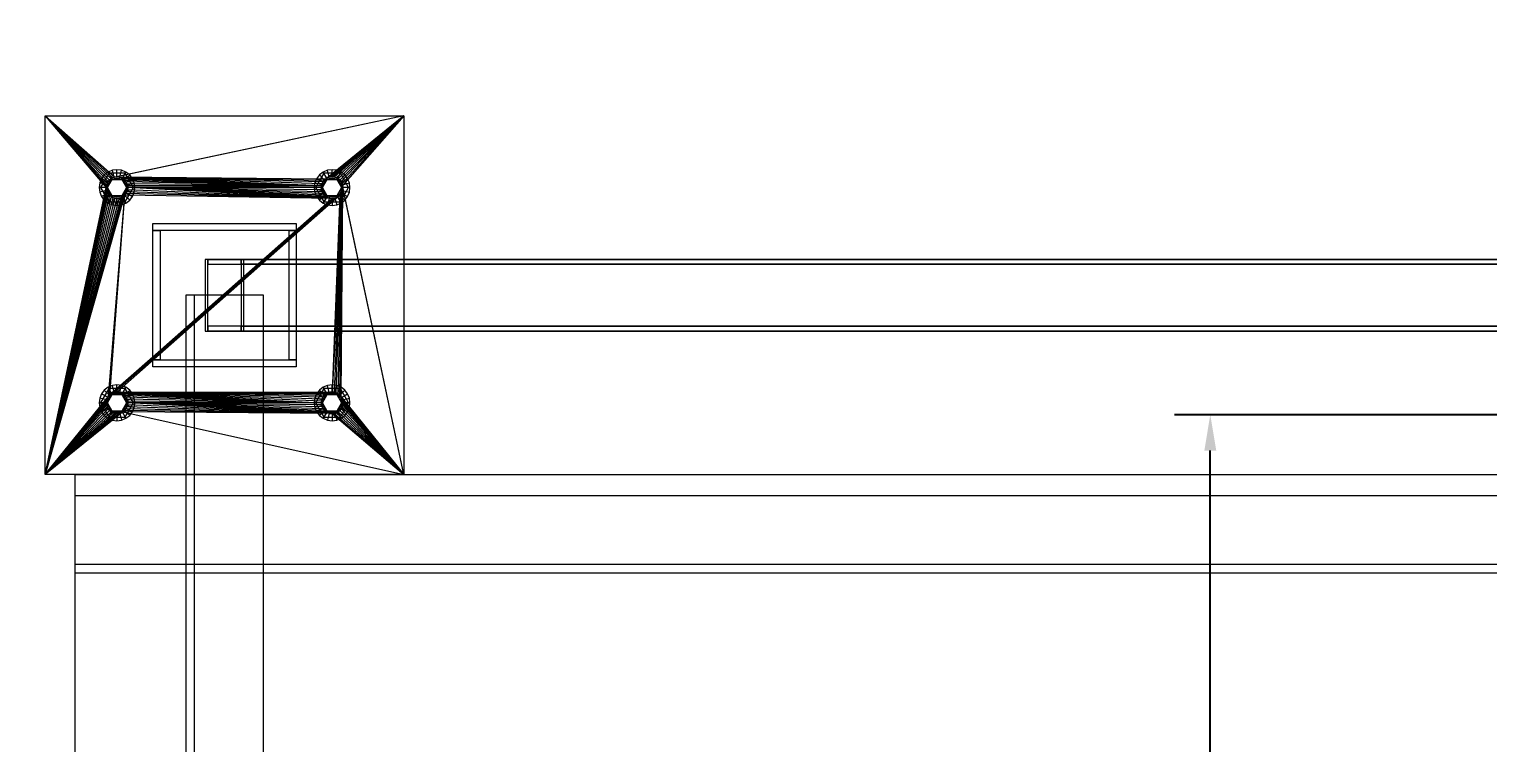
# Model space of a CAD drawing. Header units: millimetres. Extents: x -191664 to 191490, y -197311 to 10263.
# Drawn here: x -14 to 1207, y -89224 to -88627 of the extents above; entities that cross this region are included whole.
import ezdxf

# ---------------------------------------------------------------- set-up
doc = ezdxf.new("R2010")
doc.units = ezdxf.units.MM
for name, color, linetype, lineweight in [('COTAS_O', 1, 'Continuous', 0), ('DET_mezcladora_superior', 7, 'Continuous', 0), ('R15_COTAS_TRANSPORTE_P', 1, 'Continuous', 0)]:
    doc.layers.add(name, color=color, linetype=linetype, lineweight=lineweight)
doc.dimstyles.new('PLANTA_20', dxfattribs={"dimtxt": 50, "dimasz": 30, "dimexe": 30, "dimexo": 16, "dimgap": 20, "dimtad": 1, "dimtih": 1, "dimtoh": 1, "dimdec": 1, "dimzin": 0, "dimdsep": 46, "dimcen": 0.09, "dimadec": 0, "dimazin": 0, "dimtfac": 1, "dimtdec": 4, "dimtofl": 0, "dimtmove": 0, "dimatfit": 3, "dimfxl": 1, "dimtolj": 1, "dimtzin": 0, "dimarcsym": 0})

# ---------------------------------------------------------------- blocks, each defined once
blk = doc.blocks.new('*D67')
at = {"layer": 'COTAS_O', "color": 0, "lineweight": -2, "transparency": 16777216}
for p, q in [((1459, -88950), (945, -88950)), ((975, -90220), (975, -88980)), ((1459, -90250), (945, -90250))]:
    blk.add_line(p, q, dxfattribs=at)
at = {"layer": 'COTAS_O', "color": 0, "transparency": 16777216}
for points in [[(970, -88980), (980, -88980), (975, -88950)], [(970, -90220), (980, -90220), (975, -90250)]]:
    blk.add_solid(points, dxfattribs=at)
at = {"layer": 'Defpoints', "color": 0, "transparency": 16777216}
for p in [(975, -88950), (1475, -88950), (1475, -90250)]:
    blk.add_point(p, dxfattribs=at)
blk = doc.blocks.new('*D131')
at = {"layer": 'Defpoints', "color": 0, "transparency": 16777216}
for p in [(1100, -183968.1), (1139.8, -184162.7), (1104.6, -184212), (1304.6, -184212), (1304.6, -184212)]:
    blk.add_point(p, dxfattribs=at)
at = {"layer": 'R15_COTAS_TRANSPORTE_P', "color": 0, "lineweight": -2, "transparency": 16777216}
blk.add_arc((1304.6, -184212), 172, 140.0034, 169.9966, dxfattribs=at)
at = {"layer": 'R15_COTAS_TRANSPORTE_P', "color": 0, "transparency": 16777216}
for points in [[(1169.3, -184097.9), (1176.3, -184105), (1194, -184080.2)], [(1140.2, -184182.6), (1130.2, -184181.7), (1132.6, -184212)]]:
    blk.add_solid(points, dxfattribs=at)
blk = doc.blocks.new('*D132')
at = {"layer": 'Defpoints', "color": 0, "transparency": 16777216}
for p in [(-500, -194490), (-500, -194490), (500, -194490), (203.3, -194656.7), (439.7, -194832)]:
    blk.add_point(p, dxfattribs=at)
at = {"layer": 'R15_COTAS_TRANSPORTE_P', "color": 0, "lineweight": -2, "transparency": 16777216}
blk.add_arc((-500, -194490), 722.8, 342.3783, 357.6217, dxfattribs=at)
at = {"layer": 'R15_COTAS_TRANSPORTE_P', "color": 0, "transparency": 16777216}
for points in [[(217.2, -194519.9), (227.1, -194520.1), (222.8, -194490)], [(193.6, -194710.4), (184.1, -194707.2), (179.2, -194737.2)]]:
    blk.add_solid(points, dxfattribs=at)
blk = doc.blocks.new('*D133')
at = {"layer": 'Defpoints', "color": 0, "transparency": 16777216}
for p in [(439.7, -194148), (217.9, -194406.1), (-500, -194490), (-500, -194490), (500, -194490)]:
    blk.add_point(p, dxfattribs=at)
at = {"layer": 'R15_COTAS_TRANSPORTE_P', "color": 0, "lineweight": -2, "transparency": 16777216}
blk.add_arc((-500, -194490), 722.8, 2.3783, 17.6217, dxfattribs=at)
at = {"layer": 'R15_COTAS_TRANSPORTE_P', "color": 0, "transparency": 16777216}
for points in [[(184.1, -194272.8), (193.6, -194269.6), (179.2, -194242.8)], [(227.1, -194459.9), (217.2, -194460.1), (222.8, -194490)]]:
    blk.add_solid(points, dxfattribs=at)

msp = doc.modelspace()

# ---------------------------------------------------------------- linework, layer by layer
at = {"layer": 'DET_mezcladora_superior', "color": 252, "true_color": 0x82929a}
for p, q in [((0, -89000), (0, -88700)), ((0, -88700), (51, -88760)), ((0, -88700), (51.17, -88758.24)), ((0, -88700), (51.69, -88756.56)), ((0, -88700), (52.52, -88755)), ((0, -88700), (53.64, -88753.64)), ((0, -88700), (55, -88752.52)), ((0, -88700), (56.56, -88751.69)), ((0, -88700), (58.24, -88751.17)), ((0, -88700), (300, -88700)), ((300, -88700), (58.24, -88751.17)), ((300, -88700), (60, -88751)), ((300, -88700), (235, -88752.52)), ((300, -88700), (236.56, -88751.69)), ((300, -88700), (238.24, -88751.17)), ((300, -88700), (240, -88751)), ((300, -88700), (241.76, -88751.17)), ((300, -88700), (243.44, -88751.69)), ((300, -88700), (245, -88752.52)), ((300, -88700), (246.36, -88753.64)), ((300, -88700), (247.48, -88755)), ((300, -88700), (248.31, -88756.56)), ((300, -88700), (248.83, -88758.24)), ((300, -88700), (300, -89000)), ((0, -89000), (51, -88760)), ((51.17, -88761.76), (0, -89000)), ((51.17, -88758.24), (51, -88760)), ((51, -88760), (51.17, -88761.76)), ((51.69, -88756.56), (51.17, -88758.24)), ((51.17, -88761.76), (51.69, -88763.44)), ((52.52, -88755), (51.69, -88756.56)), ((53.64, -88753.64), (52.52, -88755)), ((55, -88752.52), (53.64, -88753.64)), ((56.56, -88751.69), (55, -88752.52)), ((58.24, -88751.17), (56.56, -88751.69)), ((60, -88751), (58.24, -88751.17)), ((61.76, -88751.17), (60, -88751)), ((60, -88751), (231.17, -88758.24)), ((60, -88751), (231.69, -88756.56)), ((60, -88751), (232.52, -88755)), ((60, -88751), (233.64, -88753.64)), ((60, -88751), (235, -88752.52)), ((63.44, -88751.69), (61.76, -88751.17)), ((61.76, -88751.17), (231.17, -88758.24)), ((65, -88752.52), (63.44, -88751.69)), ((63.44, -88751.69), (231.17, -88758.24)), ((66.36, -88753.64), (65, -88752.52)), ((65, -88752.52), (231.17, -88758.24)), ((67.48, -88755), (66.36, -88753.64)), ((66.36, -88753.64), (231.17, -88758.24)), ((68.31, -88756.56), (67.48, -88755)), ((67.48, -88755), (231.17, -88758.24)), ((68.83, -88758.24), (68.31, -88756.56)), ((68.31, -88756.56), (231.17, -88758.24)), ((68.31, -88763.44), (68.83, -88761.76)), ((69, -88760), (68.83, -88758.24)), ((68.83, -88758.24), (231.17, -88758.24)), ((68.83, -88761.76), (69, -88760)), ((240, -88769), (68.83, -88761.76)), ((69, -88760), (231.17, -88758.24)), ((231, -88760), (69, -88760)), ((231.17, -88761.76), (69, -88760)), ((231.69, -88763.44), (69, -88760)), ((232.52, -88765), (69, -88760)), ((233.64, -88766.36), (69, -88760)), ((235, -88767.48), (69, -88760)), ((236.56, -88768.31), (69, -88760)), ((238.24, -88768.83), (69, -88760)), ((240, -88769), (69, -88760)), ((231.17, -88758.24), (231, -88760)), ((231, -88760), (231.17, -88761.76)), ((231.69, -88756.56), (231.17, -88758.24)), ((231.17, -88761.76), (231.69, -88763.44)), ((232.52, -88755), (231.69, -88756.56)), ((233.64, -88753.64), (232.52, -88755)), ((235, -88752.52), (233.64, -88753.64)), ((236.56, -88751.69), (235, -88752.52)), ((238.24, -88751.17), (236.56, -88751.69)), ((240, -88751), (238.24, -88751.17)), ((241.76, -88751.17), (240, -88751)), ((249, -88760), (240, -88931)), ((248.83, -88761.76), (240, -88931)), ((243.44, -88751.69), (241.76, -88751.17)), ((249, -88760), (241.76, -88931.17)), ((245, -88752.52), (243.44, -88751.69)), ((243.44, -88931.69), (249, -88760)), ((246.36, -88753.64), (245, -88752.52)), ((245, -88932.52), (249, -88760)), ((247.48, -88755), (246.36, -88753.64)), ((246.36, -88933.64), (249, -88760)), ((248.31, -88756.56), (247.48, -88755)), ((247.48, -88935), (249, -88760)), ((248.83, -88758.24), (248.31, -88756.56)), ((248.31, -88763.44), (248.83, -88761.76)), ((300, -89000), (248.83, -88758.24)), ((249, -88760), (248.83, -88758.24)), ((248.83, -88761.76), (249, -88760)), ((300, -89000), (249, -88760)), ((51.69, -88763.44), (0, -89000)), ((52.52, -88765), (0, -89000)), ((53.64, -88766.36), (0, -89000)), ((66.36, -88766.36), (0, -89000)), ((55, -88767.48), (0, -89000)), ((65, -88767.48), (0, -89000)), ((56.56, -88768.31), (0, -89000)), ((63.44, -88768.31), (0, -89000)), ((58.24, -88768.83), (0, -89000)), ((61.76, -88768.83), (0, -89000)), ((60, -88769), (0, -89000)), ((51.69, -88763.44), (52.52, -88765)), ((52.52, -88765), (53.64, -88766.36)), ((66.36, -88766.36), (52.52, -88935)), ((53.64, -88766.36), (55, -88767.48)), ((66.36, -88766.36), (53.64, -88933.64)), ((246.36, -88766.36), (53.64, -88933.64)), ((245, -88767.48), (53.64, -88933.64)), ((243.44, -88768.31), (53.64, -88933.64)), ((241.76, -88768.83), (53.64, -88933.64)), ((240, -88769), (53.64, -88933.64)), ((246.36, -88766.36), (55, -88932.52)), ((55, -88767.48), (56.56, -88768.31)), ((246.36, -88766.36), (56.56, -88931.69)), ((56.56, -88768.31), (58.24, -88768.83)), ((246.36, -88766.36), (58.24, -88931.17)), ((58.24, -88768.83), (60, -88769)), ((246.36, -88766.36), (60, -88931)), ((60, -88769), (61.76, -88768.83)), ((61.76, -88768.83), (63.44, -88768.31)), ((63.44, -88768.31), (65, -88767.48)), ((65, -88767.48), (66.36, -88766.36)), ((66.36, -88766.36), (67.48, -88765)), ((240, -88769), (66.36, -88766.36)), ((67.48, -88765), (68.31, -88763.44)), ((240, -88769), (67.48, -88765)), ((240, -88769), (68.31, -88763.44)), ((231.69, -88763.44), (232.52, -88765)), ((232.52, -88765), (233.64, -88766.36)), ((233.64, -88766.36), (235, -88767.48)), ((235, -88767.48), (236.56, -88768.31)), ((236.56, -88768.31), (238.24, -88768.83)), ((238.24, -88768.83), (240, -88769)), ((248.31, -88763.44), (240, -88931)), ((247.48, -88765), (240, -88931)), ((246.36, -88766.36), (240, -88931)), ((240, -88769), (241.76, -88768.83)), ((241.76, -88768.83), (243.44, -88768.31)), ((243.44, -88768.31), (245, -88767.48)), ((245, -88767.48), (246.36, -88766.36)), ((246.36, -88766.36), (247.48, -88765)), ((247.48, -88765), (248.31, -88763.44)), ((55, -88932.52), (53.64, -88933.64)), ((56.56, -88931.69), (55, -88932.52)), ((58.24, -88931.17), (56.56, -88931.69)), ((60, -88931), (58.24, -88931.17)), ((61.76, -88931.17), (60, -88931)), ((60, -88931), (231, -88940)), ((60, -88931), (231.17, -88938.24)), ((60, -88931), (231.69, -88936.56)), ((60, -88931), (232.52, -88935)), ((60, -88931), (233.64, -88933.64)), ((60, -88931), (235, -88932.52)), ((60, -88931), (236.56, -88931.69)), ((60, -88931), (238.24, -88931.17)), ((60, -88931), (240, -88931)), ((63.44, -88931.69), (61.76, -88931.17)), ((61.76, -88931.17), (231, -88940)), ((65, -88932.52), (63.44, -88931.69)), ((63.44, -88931.69), (231, -88940)), ((66.36, -88933.64), (65, -88932.52)), ((65, -88932.52), (231, -88940)), ((235, -88932.52), (233.64, -88933.64)), ((236.56, -88931.69), (235, -88932.52)), ((238.24, -88931.17), (236.56, -88931.69)), ((240, -88931), (238.24, -88931.17)), ((241.76, -88931.17), (240, -88931)), ((243.44, -88931.69), (241.76, -88931.17)), ((245, -88932.52), (243.44, -88931.69)), ((246.36, -88933.64), (245, -88932.52)), ((0, -89000), (52.52, -88935)), ((0, -89000), (51.69, -88936.56)), ((0, -89000), (51.17, -88938.24)), ((51, -88940), (0, -89000)), ((51.17, -88941.76), (0, -89000)), ((51.69, -88943.44), (0, -89000)), ((52.52, -88945), (0, -89000)), ((51.17, -88938.24), (51, -88940)), ((51, -88940), (51.17, -88941.76)), ((51.69, -88936.56), (51.17, -88938.24)), ((51.17, -88941.76), (51.69, -88943.44)), ((52.52, -88935), (51.69, -88936.56)), ((51.69, -88943.44), (52.52, -88945)), ((53.64, -88933.64), (52.52, -88935)), ((52.52, -88945), (53.64, -88946.36)), ((67.48, -88935), (66.36, -88933.64)), ((66.36, -88933.64), (231, -88940)), ((66.36, -88946.36), (67.48, -88945)), ((68.31, -88936.56), (67.48, -88935)), ((67.48, -88935), (231, -88940)), ((67.48, -88945), (68.31, -88943.44)), ((240, -88949), (67.48, -88945)), ((68.83, -88938.24), (68.31, -88936.56)), ((68.31, -88936.56), (231, -88940)), ((68.31, -88943.44), (68.83, -88941.76)), ((240, -88949), (68.31, -88943.44)), ((69, -88940), (68.83, -88938.24)), ((68.83, -88938.24), (231, -88940)), ((68.83, -88941.76), (69, -88940)), ((240, -88949), (68.83, -88941.76)), ((231, -88940), (69, -88940)), ((231.17, -88941.76), (69, -88940)), ((231.69, -88943.44), (69, -88940)), ((232.52, -88945), (69, -88940)), ((233.64, -88946.36), (69, -88940)), ((235, -88947.48), (69, -88940)), ((236.56, -88948.31), (69, -88940)), ((238.24, -88948.83), (69, -88940)), ((240, -88949), (69, -88940)), ((231.17, -88938.24), (231, -88940)), ((231, -88940), (231.17, -88941.76)), ((231.69, -88936.56), (231.17, -88938.24)), ((231.17, -88941.76), (231.69, -88943.44)), ((232.52, -88935), (231.69, -88936.56)), ((231.69, -88943.44), (232.52, -88945)), ((233.64, -88933.64), (232.52, -88935)), ((232.52, -88945), (233.64, -88946.36)), ((247.48, -88935), (246.36, -88933.64)), ((246.36, -88946.36), (247.48, -88945)), ((248.31, -88936.56), (247.48, -88935)), ((247.48, -88935), (300, -89000)), ((247.48, -88945), (248.31, -88943.44)), ((247.48, -88945), (300, -89000)), ((248.83, -88938.24), (248.31, -88936.56)), ((248.31, -88936.56), (300, -89000)), ((248.31, -88943.44), (248.83, -88941.76)), ((248.31, -88943.44), (300, -89000)), ((249, -88940), (248.83, -88938.24)), ((248.83, -88938.24), (300, -89000)), ((248.83, -88941.76), (249, -88940)), ((248.83, -88941.76), (300, -89000)), ((249, -88940), (300, -89000)), ((53.64, -88946.36), (0, -89000)), ((55, -88947.48), (0, -89000)), ((65, -88947.48), (0, -89000)), ((56.56, -88948.31), (0, -89000)), ((63.44, -88948.31), (0, -89000)), ((58.24, -88948.83), (0, -89000)), ((61.76, -88948.83), (0, -89000)), ((60, -88949), (0, -89000)), ((53.64, -88946.36), (55, -88947.48)), ((55, -88947.48), (56.56, -88948.31)), ((56.56, -88948.31), (58.24, -88948.83)), ((58.24, -88948.83), (60, -88949)), ((60, -88949), (61.76, -88948.83)), ((61.76, -88948.83), (63.44, -88948.31)), ((63.44, -88948.31), (65, -88947.48)), ((65, -88947.48), (66.36, -88946.36)), ((65, -88947.48), (300, -89000)), ((240, -88949), (65, -88947.48)), ((240, -88949), (66.36, -88946.36)), ((233.64, -88946.36), (235, -88947.48)), ((235, -88947.48), (236.56, -88948.31)), ((236.56, -88948.31), (238.24, -88948.83)), ((238.24, -88948.83), (240, -88949)), ((240, -88949), (241.76, -88948.83)), ((240, -88949), (300, -89000)), ((241.76, -88948.83), (243.44, -88948.31)), ((241.76, -88948.83), (300, -89000)), ((243.44, -88948.31), (245, -88947.48)), ((243.44, -88948.31), (300, -89000)), ((245, -88947.48), (246.36, -88946.36)), ((245, -88947.48), (300, -89000)), ((246.36, -88946.36), (300, -89000)), ((300, -89000), (0, -89000))]:
    msp.add_line(p, q, dxfattribs=at)
at = {"layer": 'DET_mezcladora_superior', "color": 252, "true_color": 0x8ba19a}
for p, q in [((53.08, -88748.01), (46.15, -88760)), ((49.39, -88749.39), (47.01, -88752.5)), ((52.5, -88747.01), (49.39, -88749.39)), ((53.64, -88753.64), (49.39, -88749.39)), ((56.12, -88745.51), (52.5, -88747.01)), ((55.5, -88752.21), (52.5, -88747.01)), ((66.92, -88748.01), (53.08, -88748.01)), ((56, -88753.07), (53.08, -88748.01)), ((60, -88745), (56.12, -88745.51)), ((57.67, -88751.31), (56.12, -88745.51)), ((63.88, -88745.51), (60, -88745)), ((60, -88751), (60, -88745)), ((62.33, -88751.31), (63.88, -88745.51)), ((67.5, -88747.01), (63.88, -88745.51)), ((64, -88753.07), (66.92, -88748.01)), ((64.5, -88752.21), (67.5, -88747.01)), ((66.36, -88753.64), (70.61, -88749.39)), ((73.85, -88760), (66.92, -88748.01)), ((70.61, -88749.39), (67.5, -88747.01)), ((72.99, -88752.5), (70.61, -88749.39)), ((233.08, -88748.01), (226.15, -88760)), ((229.39, -88749.39), (227.01, -88752.5)), ((232.5, -88747.01), (229.39, -88749.39)), ((233.64, -88753.64), (229.39, -88749.39)), ((236.12, -88745.51), (232.5, -88747.01)), ((235.5, -88752.21), (232.5, -88747.01)), ((246.92, -88748.01), (233.08, -88748.01)), ((236, -88753.07), (233.08, -88748.01)), ((240, -88745), (236.12, -88745.51)), ((237.67, -88751.31), (236.12, -88745.51)), ((243.88, -88745.51), (240, -88745)), ((240, -88751), (240, -88745)), ((242.33, -88751.31), (243.88, -88745.51)), ((247.5, -88747.01), (243.88, -88745.51)), ((244, -88753.07), (246.92, -88748.01)), ((244.5, -88752.21), (247.5, -88747.01)), ((246.36, -88753.64), (250.61, -88749.39)), ((253.85, -88760), (246.92, -88748.01)), ((250.61, -88749.39), (247.5, -88747.01)), ((252.99, -88752.5), (250.61, -88749.39)), ((45.51, -88756.12), (45, -88760)), ((51, -88760), (45, -88760)), ((45, -88760), (45.51, -88763.88)), ((47.01, -88752.5), (45.51, -88756.12)), ((51.31, -88757.67), (45.51, -88756.12)), ((51.31, -88762.33), (45.51, -88763.88)), ((52, -88760), (46.15, -88760)), ((46.15, -88760), (53.08, -88771.99)), ((52.21, -88755.5), (47.01, -88752.5)), ((51, -88760), (51.31, -88757.67)), ((51.31, -88762.33), (51, -88760)), ((51.31, -88757.67), (52.21, -88755.5)), ((52.21, -88764.5), (51.31, -88762.33)), ((52, -88760), (56, -88753.07)), ((56, -88766.93), (52, -88760)), ((52.21, -88755.5), (53.64, -88753.64)), ((53.64, -88753.64), (55.5, -88752.21)), ((55.5, -88752.21), (57.67, -88751.31)), ((56, -88753.07), (64, -88753.07)), ((57.67, -88751.31), (60, -88751)), ((60, -88751), (62.33, -88751.31)), ((62.33, -88751.31), (64.5, -88752.21)), ((64, -88753.07), (68, -88760)), ((68, -88760), (64, -88766.93)), ((64.5, -88752.21), (66.36, -88753.64)), ((66.36, -88753.64), (67.79, -88755.5)), ((66.92, -88771.99), (73.85, -88760)), ((67.79, -88755.5), (72.99, -88752.5)), ((67.79, -88755.5), (68.69, -88757.67)), ((68.69, -88762.33), (67.79, -88764.5)), ((73.85, -88760), (68, -88760)), ((68.69, -88757.67), (74.49, -88756.12)), ((68.69, -88757.67), (69, -88760)), ((69, -88760), (68.69, -88762.33)), ((68.69, -88762.33), (74.49, -88763.88)), ((75, -88760), (69, -88760)), ((74.49, -88756.12), (72.99, -88752.5)), ((75, -88760), (74.49, -88756.12)), ((74.49, -88763.88), (75, -88760)), ((225.51, -88756.12), (225, -88760)), ((231, -88760), (225, -88760)), ((225, -88760), (225.51, -88763.88)), ((227.01, -88752.5), (225.51, -88756.12)), ((231.31, -88757.67), (225.51, -88756.12)), ((231.31, -88762.33), (225.51, -88763.88)), ((232, -88760), (226.15, -88760)), ((226.15, -88760), (233.08, -88771.99)), ((232.21, -88755.5), (227.01, -88752.5)), ((231, -88760), (231.31, -88757.67)), ((231.31, -88762.33), (231, -88760)), ((231.31, -88757.67), (232.21, -88755.5)), ((232.21, -88764.5), (231.31, -88762.33)), ((232, -88760), (236, -88753.07)), ((236, -88766.93), (232, -88760)), ((232.21, -88755.5), (233.64, -88753.64)), ((233.64, -88753.64), (235.5, -88752.21)), ((235.5, -88752.21), (237.67, -88751.31)), ((236, -88753.07), (244, -88753.07)), ((237.67, -88751.31), (240, -88751)), ((240, -88751), (242.33, -88751.31)), ((242.33, -88751.31), (244.5, -88752.21)), ((244, -88753.07), (248, -88760)), ((248, -88760), (244, -88766.93)), ((244.5, -88752.21), (246.36, -88753.64)), ((246.36, -88753.64), (247.79, -88755.5)), ((246.92, -88771.99), (253.85, -88760)), ((247.79, -88755.5), (252.99, -88752.5)), ((247.79, -88755.5), (248.69, -88757.67)), ((248.69, -88762.33), (247.79, -88764.5)), ((253.85, -88760), (248, -88760)), ((248.69, -88757.67), (254.49, -88756.12)), ((248.69, -88757.67), (249, -88760)), ((249, -88760), (248.69, -88762.33)), ((248.69, -88762.33), (254.49, -88763.88)), ((255, -88760), (249, -88760)), ((254.49, -88756.12), (252.99, -88752.5)), ((255, -88760), (254.49, -88756.12)), ((254.49, -88763.88), (255, -88760)), ((45.51, -88763.88), (47.01, -88767.5)), ((52.21, -88764.5), (47.01, -88767.5)), ((47.01, -88767.5), (49.39, -88770.61)), ((53.64, -88766.36), (49.39, -88770.61)), ((49.39, -88770.61), (52.5, -88772.99)), ((53.64, -88766.36), (52.21, -88764.5)), ((55.5, -88767.79), (52.5, -88772.99)), ((52.5, -88772.99), (56.12, -88774.49)), ((56, -88766.93), (53.08, -88771.99)), ((53.08, -88771.99), (66.92, -88771.99)), ((55.5, -88767.79), (53.64, -88766.36)), ((57.67, -88768.69), (55.5, -88767.79)), ((64, -88766.93), (56, -88766.93)), ((57.67, -88768.69), (56.12, -88774.49)), ((56.12, -88774.49), (60, -88775)), ((60, -88769), (57.67, -88768.69)), ((62.33, -88768.69), (60, -88769)), ((60, -88769), (60, -88775)), ((60, -88775), (63.88, -88774.49)), ((64.5, -88767.79), (62.33, -88768.69)), ((62.33, -88768.69), (63.88, -88774.49)), ((63.88, -88774.49), (67.5, -88772.99)), ((64, -88766.93), (66.92, -88771.99)), ((66.36, -88766.36), (64.5, -88767.79)), ((64.5, -88767.79), (67.5, -88772.99)), ((67.79, -88764.5), (66.36, -88766.36)), ((66.36, -88766.36), (70.61, -88770.61)), ((67.5, -88772.99), (70.61, -88770.61)), ((67.79, -88764.5), (72.99, -88767.5)), ((70.61, -88770.61), (72.99, -88767.5)), ((72.99, -88767.5), (74.49, -88763.88)), ((225.51, -88763.88), (227.01, -88767.5)), ((232.21, -88764.5), (227.01, -88767.5)), ((227.01, -88767.5), (229.39, -88770.61)), ((233.64, -88766.36), (229.39, -88770.61)), ((229.39, -88770.61), (232.5, -88772.99)), ((233.64, -88766.36), (232.21, -88764.5)), ((235.5, -88767.79), (232.5, -88772.99)), ((232.5, -88772.99), (236.12, -88774.49)), ((236, -88766.93), (233.08, -88771.99)), ((233.08, -88771.99), (246.92, -88771.99)), ((235.5, -88767.79), (233.64, -88766.36)), ((237.67, -88768.69), (235.5, -88767.79)), ((244, -88766.93), (236, -88766.93)), ((237.67, -88768.69), (236.12, -88774.49)), ((236.12, -88774.49), (240, -88775)), ((240, -88769), (237.67, -88768.69)), ((242.33, -88768.69), (240, -88769)), ((240, -88769), (240, -88775)), ((240, -88775), (243.88, -88774.49)), ((244.5, -88767.79), (242.33, -88768.69)), ((242.33, -88768.69), (243.88, -88774.49)), ((243.88, -88774.49), (247.5, -88772.99)), ((244, -88766.93), (246.92, -88771.99)), ((246.36, -88766.36), (244.5, -88767.79)), ((244.5, -88767.79), (247.5, -88772.99)), ((247.79, -88764.5), (246.36, -88766.36)), ((246.36, -88766.36), (250.61, -88770.61)), ((247.5, -88772.99), (250.61, -88770.61)), ((247.79, -88764.5), (252.99, -88767.5)), ((250.61, -88770.61), (252.99, -88767.5)), ((252.99, -88767.5), (254.49, -88763.88)), ((47.01, -88932.5), (45.51, -88936.12)), ((53.08, -88928.01), (46.15, -88940)), ((49.39, -88929.39), (47.01, -88932.5)), ((52.21, -88935.5), (47.01, -88932.5)), ((52.5, -88927.01), (49.39, -88929.39)), ((53.64, -88933.64), (49.39, -88929.39)), ((52, -88940), (56, -88933.07)), ((56.12, -88925.51), (52.5, -88927.01)), ((55.5, -88932.21), (52.5, -88927.01)), ((66.92, -88928.01), (53.08, -88928.01)), ((56, -88933.07), (53.08, -88928.01)), ((53.64, -88933.64), (55.5, -88932.21)), ((55.5, -88932.21), (57.67, -88931.31)), ((56, -88933.07), (64, -88933.07)), ((60, -88925), (56.12, -88925.51)), ((57.67, -88931.31), (56.12, -88925.51)), ((57.67, -88931.31), (60, -88931)), ((63.88, -88925.51), (60, -88925)), ((60, -88931), (60, -88925)), ((60, -88931), (62.33, -88931.31)), ((62.33, -88931.31), (63.88, -88925.51)), ((62.33, -88931.31), (64.5, -88932.21)), ((67.5, -88927.01), (63.88, -88925.51)), ((64, -88933.07), (66.92, -88928.01)), ((64, -88933.07), (68, -88940)), ((64.5, -88932.21), (67.5, -88927.01)), ((64.5, -88932.21), (66.36, -88933.64)), ((66.36, -88933.64), (70.61, -88929.39)), ((73.85, -88940), (66.92, -88928.01)), ((70.61, -88929.39), (67.5, -88927.01)), ((67.79, -88935.5), (72.99, -88932.5)), ((72.99, -88932.5), (70.61, -88929.39)), ((74.49, -88936.12), (72.99, -88932.5)), ((227.01, -88932.5), (225.51, -88936.12)), ((233.08, -88928.01), (226.15, -88940)), ((229.39, -88929.39), (227.01, -88932.5)), ((232.21, -88935.5), (227.01, -88932.5)), ((232.5, -88927.01), (229.39, -88929.39)), ((233.64, -88933.64), (229.39, -88929.39)), ((232, -88940), (236, -88933.07)), ((236.12, -88925.51), (232.5, -88927.01)), ((235.5, -88932.21), (232.5, -88927.01)), ((246.92, -88928.01), (233.08, -88928.01)), ((236, -88933.07), (233.08, -88928.01)), ((233.64, -88933.64), (235.5, -88932.21)), ((235.5, -88932.21), (237.67, -88931.31)), ((236, -88933.07), (244, -88933.07)), ((240, -88925), (236.12, -88925.51)), ((237.67, -88931.31), (236.12, -88925.51)), ((237.67, -88931.31), (240, -88931)), ((243.88, -88925.51), (240, -88925)), ((240, -88931), (240, -88925)), ((240, -88931), (242.33, -88931.31)), ((242.33, -88931.31), (243.88, -88925.51)), ((242.33, -88931.31), (244.5, -88932.21)), ((247.5, -88927.01), (243.88, -88925.51)), ((244, -88933.07), (246.92, -88928.01)), ((244, -88933.07), (248, -88940)), ((244.5, -88932.21), (247.5, -88927.01)), ((244.5, -88932.21), (246.36, -88933.64)), ((246.36, -88933.64), (250.61, -88929.39)), ((253.85, -88940), (246.92, -88928.01)), ((250.61, -88929.39), (247.5, -88927.01)), ((247.79, -88935.5), (252.99, -88932.5)), ((252.99, -88932.5), (250.61, -88929.39)), ((254.49, -88936.12), (252.99, -88932.5)), ((45.51, -88936.12), (45, -88940)), ((51, -88940), (45, -88940)), ((45, -88940), (45.51, -88943.88)), ((51.31, -88937.67), (45.51, -88936.12)), ((51.31, -88942.33), (45.51, -88943.88)), ((45.51, -88943.88), (47.01, -88947.5)), ((52, -88940), (46.15, -88940)), ((46.15, -88940), (53.08, -88951.99)), ((52.21, -88944.5), (47.01, -88947.5)), ((51, -88940), (51.31, -88937.67)), ((51.31, -88942.33), (51, -88940)), ((51.31, -88937.67), (52.21, -88935.5)), ((52.21, -88944.5), (51.31, -88942.33)), ((56, -88946.93), (52, -88940)), ((52.21, -88935.5), (53.64, -88933.64)), ((53.64, -88946.36), (52.21, -88944.5)), ((68, -88940), (64, -88946.93)), ((66.36, -88933.64), (67.79, -88935.5)), ((67.79, -88944.5), (66.36, -88946.36)), ((66.92, -88951.99), (73.85, -88940)), ((67.79, -88935.5), (68.69, -88937.67)), ((68.69, -88942.33), (67.79, -88944.5)), ((67.79, -88944.5), (72.99, -88947.5)), ((73.85, -88940), (68, -88940)), ((68.69, -88937.67), (74.49, -88936.12)), ((68.69, -88937.67), (69, -88940)), ((69, -88940), (68.69, -88942.33)), ((68.69, -88942.33), (74.49, -88943.88)), ((75, -88940), (69, -88940)), ((72.99, -88947.5), (74.49, -88943.88)), ((75, -88940), (74.49, -88936.12)), ((74.49, -88943.88), (75, -88940)), ((225.51, -88936.12), (225, -88940)), ((231, -88940), (225, -88940)), ((225, -88940), (225.51, -88943.88)), ((231.31, -88937.67), (225.51, -88936.12)), ((231.31, -88942.33), (225.51, -88943.88)), ((225.51, -88943.88), (227.01, -88947.5)), ((232, -88940), (226.15, -88940)), ((226.15, -88940), (233.08, -88951.99)), ((232.21, -88944.5), (227.01, -88947.5)), ((231, -88940), (231.31, -88937.67)), ((231.31, -88942.33), (231, -88940)), ((231.31, -88937.67), (232.21, -88935.5)), ((232.21, -88944.5), (231.31, -88942.33)), ((236, -88946.93), (232, -88940)), ((232.21, -88935.5), (233.64, -88933.64)), ((233.64, -88946.36), (232.21, -88944.5)), ((248, -88940), (244, -88946.93)), ((246.36, -88933.64), (247.79, -88935.5)), ((247.79, -88944.5), (246.36, -88946.36)), ((246.92, -88951.99), (253.85, -88940)), ((247.79, -88935.5), (248.69, -88937.67)), ((248.69, -88942.33), (247.79, -88944.5)), ((247.79, -88944.5), (252.99, -88947.5)), ((253.85, -88940), (248, -88940)), ((248.69, -88937.67), (254.49, -88936.12)), ((248.69, -88937.67), (249, -88940)), ((249, -88940), (248.69, -88942.33)), ((248.69, -88942.33), (254.49, -88943.88)), ((255, -88940), (249, -88940)), ((252.99, -88947.5), (254.49, -88943.88)), ((255, -88940), (254.49, -88936.12)), ((254.49, -88943.88), (255, -88940)), ((47.01, -88947.5), (49.39, -88950.61)), ((53.64, -88946.36), (49.39, -88950.61)), ((49.39, -88950.61), (52.5, -88952.99)), ((55.5, -88947.79), (52.5, -88952.99)), ((52.5, -88952.99), (56.12, -88954.49)), ((56, -88946.93), (53.08, -88951.99)), ((53.08, -88951.99), (66.92, -88951.99)), ((55.5, -88947.79), (53.64, -88946.36)), ((57.67, -88948.69), (55.5, -88947.79)), ((64, -88946.93), (56, -88946.93)), ((57.67, -88948.69), (56.12, -88954.49)), ((56.12, -88954.49), (60, -88955)), ((60, -88949), (57.67, -88948.69)), ((62.33, -88948.69), (60, -88949)), ((60, -88949), (60, -88955)), ((60, -88955), (63.88, -88954.49)), ((64.5, -88947.79), (62.33, -88948.69)), ((62.33, -88948.69), (63.88, -88954.49)), ((63.88, -88954.49), (67.5, -88952.99)), ((64, -88946.93), (66.92, -88951.99)), ((66.36, -88946.36), (64.5, -88947.79)), ((64.5, -88947.79), (67.5, -88952.99)), ((66.36, -88946.36), (70.61, -88950.61)), ((67.5, -88952.99), (70.61, -88950.61)), ((70.61, -88950.61), (72.99, -88947.5)), ((227.01, -88947.5), (229.39, -88950.61)), ((233.64, -88946.36), (229.39, -88950.61)), ((229.39, -88950.61), (232.5, -88952.99)), ((235.5, -88947.79), (232.5, -88952.99)), ((232.5, -88952.99), (236.12, -88954.49)), ((236, -88946.93), (233.08, -88951.99)), ((233.08, -88951.99), (246.92, -88951.99)), ((235.5, -88947.79), (233.64, -88946.36)), ((237.67, -88948.69), (235.5, -88947.79)), ((244, -88946.93), (236, -88946.93)), ((237.67, -88948.69), (236.12, -88954.49)), ((236.12, -88954.49), (240, -88955)), ((240, -88949), (237.67, -88948.69)), ((242.33, -88948.69), (240, -88949)), ((240, -88949), (240, -88955)), ((240, -88955), (243.88, -88954.49)), ((244.5, -88947.79), (242.33, -88948.69)), ((242.33, -88948.69), (243.88, -88954.49)), ((243.88, -88954.49), (247.5, -88952.99)), ((244, -88946.93), (246.92, -88951.99)), ((246.36, -88946.36), (244.5, -88947.79)), ((244.5, -88947.79), (247.5, -88952.99)), ((246.36, -88946.36), (250.61, -88950.61)), ((247.5, -88952.99), (250.61, -88950.61)), ((250.61, -88950.61), (252.99, -88947.5))]:
    msp.add_line(p, q, dxfattribs=at)
at = {"layer": 'DET_mezcladora_superior', "color": 9, "true_color": 0xaeb9be}
for p, q in [((52, -88760), (52.27, -88757.93)), ((52.27, -88762.07), (52, -88760)), ((52.27, -88757.93), (53.07, -88756)), ((53.07, -88764), (52.27, -88762.07)), ((53.07, -88756), (54.34, -88754.34)), ((54.34, -88754.34), (56, -88753.07)), ((56, -88753.07), (57.93, -88752.27)), ((57.93, -88752.27), (60, -88752)), ((60, -88752), (62.07, -88752.27)), ((62.07, -88752.27), (64, -88753.07)), ((64, -88753.07), (65.66, -88754.34)), ((65.66, -88754.34), (66.93, -88756)), ((66.93, -88756), (67.73, -88757.93)), ((67.73, -88762.07), (66.93, -88764)), ((67.73, -88757.93), (68, -88760)), ((68, -88760), (67.73, -88762.07)), ((232, -88760), (232.27, -88757.93)), ((232.27, -88762.07), (232, -88760)), ((232.27, -88757.93), (233.07, -88756)), ((233.07, -88764), (232.27, -88762.07)), ((233.07, -88756), (234.34, -88754.34)), ((234.34, -88754.34), (236, -88753.07)), ((236, -88753.07), (237.93, -88752.27)), ((237.93, -88752.27), (240, -88752)), ((240, -88752), (242.07, -88752.27)), ((242.07, -88752.27), (244, -88753.07)), ((244, -88753.07), (245.66, -88754.34)), ((245.66, -88754.34), (246.93, -88756)), ((246.93, -88756), (247.73, -88757.93)), ((247.73, -88762.07), (246.93, -88764)), ((247.73, -88757.93), (248, -88760)), ((248, -88760), (247.73, -88762.07)), ((54.34, -88765.66), (53.07, -88764)), ((56, -88766.93), (54.34, -88765.66)), ((57.93, -88767.73), (56, -88766.93)), ((60, -88768), (57.93, -88767.73)), ((62.07, -88767.73), (60, -88768)), ((64, -88766.93), (62.07, -88767.73)), ((65.66, -88765.66), (64, -88766.93)), ((66.93, -88764), (65.66, -88765.66)), ((234.34, -88765.66), (233.07, -88764)), ((236, -88766.93), (234.34, -88765.66)), ((237.93, -88767.73), (236, -88766.93)), ((240, -88768), (237.93, -88767.73)), ((242.07, -88767.73), (240, -88768)), ((244, -88766.93), (242.07, -88767.73)), ((245.66, -88765.66), (244, -88766.93)), ((246.93, -88764), (245.66, -88765.66)), ((54.34, -88934.34), (56, -88933.07)), ((56, -88933.07), (57.93, -88932.27)), ((57.93, -88932.27), (60, -88932)), ((60, -88932), (62.07, -88932.27)), ((62.07, -88932.27), (64, -88933.07)), ((64, -88933.07), (65.66, -88934.34)), ((234.34, -88934.34), (236, -88933.07)), ((236, -88933.07), (237.93, -88932.27)), ((237.93, -88932.27), (240, -88932)), ((240, -88932), (242.07, -88932.27)), ((242.07, -88932.27), (244, -88933.07)), ((244, -88933.07), (245.66, -88934.34)), ((52, -88940), (52.27, -88937.93)), ((52.27, -88942.07), (52, -88940)), ((52.27, -88937.93), (53.07, -88936)), ((53.07, -88944), (52.27, -88942.07)), ((53.07, -88936), (54.34, -88934.34)), ((54.34, -88945.66), (53.07, -88944)), ((65.66, -88934.34), (66.93, -88936)), ((66.93, -88944), (65.66, -88945.66)), ((66.93, -88936), (67.73, -88937.93)), ((67.73, -88942.07), (66.93, -88944)), ((67.73, -88937.93), (68, -88940)), ((68, -88940), (67.73, -88942.07)), ((232, -88940), (232.27, -88937.93)), ((232.27, -88942.07), (232, -88940)), ((232.27, -88937.93), (233.07, -88936)), ((233.07, -88944), (232.27, -88942.07)), ((233.07, -88936), (234.34, -88934.34)), ((234.34, -88945.66), (233.07, -88944)), ((245.66, -88934.34), (246.93, -88936)), ((246.93, -88944), (245.66, -88945.66)), ((246.93, -88936), (247.73, -88937.93)), ((247.73, -88942.07), (246.93, -88944)), ((247.73, -88937.93), (248, -88940)), ((248, -88940), (247.73, -88942.07)), ((56, -88946.93), (54.34, -88945.66)), ((57.93, -88947.73), (56, -88946.93)), ((60, -88948), (57.93, -88947.73)), ((62.07, -88947.73), (60, -88948)), ((64, -88946.93), (62.07, -88947.73)), ((65.66, -88945.66), (64, -88946.93)), ((236, -88946.93), (234.34, -88945.66)), ((237.93, -88947.73), (236, -88946.93)), ((240, -88948), (237.93, -88947.73)), ((242.07, -88947.73), (240, -88948)), ((244, -88946.93), (242.07, -88947.73)), ((245.66, -88945.66), (244, -88946.93))]:
    msp.add_line(p, q, dxfattribs=at)
at = {"layer": 'DET_mezcladora_superior', "color": 8, "true_color": 0x667b86}
for p, q in [((90, -88796), (90, -88790)), ((90, -88790), (210, -88790)), ((210, -88796), (90, -88796)), ((90, -88904), (90, -88796)), ((90, -88796), (96, -88796)), ((96, -88796), (96, -88904)), ((204, -88904), (204, -88796)), ((204, -88796), (210, -88796)), ((210, -88790), (210, -88796)), ((210, -88796), (210, -88904)), ((1458.8, -88820), (133.8, -88820)), ((133.8, -88820), (133.8, -88880)), ((135.96, -88820), (133.8, -88820)), ((135.96, -88880), (135.96, -88820)), ((135.96, -88820), (1460.96, -88820)), ((135.96, -88820), (135.96, -88824)), ((164.04, -88820), (135.96, -88820)), ((1489.04, -88820), (164.04, -88820)), ((164.04, -88820), (164.04, -88880)), ((166.2, -88820), (164.04, -88820)), ((164.04, -88824), (164.04, -88820)), ((166.2, -88880), (166.2, -88820)), ((166.2, -88820), (1491.2, -88820)), ((135.96, -88824), (1460.96, -88824)), ((135.96, -88824), (164.04, -88824)), ((1489.04, -88824), (164.04, -88824)), ((182.5, -88850), (117.5, -88850)), ((117.5, -88850), (117.5, -90350)), ((125, -88850), (117.5, -88850)), ((125, -90350), (125, -88850)), ((182.5, -90350), (182.5, -88850)), ((133.8, -88880), (1458.8, -88880)), ((133.8, -88880), (135.96, -88880)), ((1460.96, -88876), (135.96, -88876)), ((135.96, -88876), (135.96, -88880)), ((164.04, -88876), (135.96, -88876)), ((1460.96, -88880), (135.96, -88880)), ((135.96, -88880), (164.04, -88880)), ((164.04, -88880), (164.04, -88876)), ((164.04, -88876), (1489.04, -88876)), ((164.04, -88880), (1489.04, -88880)), ((164.04, -88880), (166.2, -88880)), ((1491.2, -88880), (166.2, -88880)), ((90, -88910), (90, -88904)), ((90, -88904), (210, -88904)), ((96, -88904), (90, -88904)), ((210, -88904), (204, -88904)), ((210, -88904), (210, -88910)), ((210, -88910), (90, -88910)), ((25, -89082.5), (25, -89017.5)), ((25, -89017.5), (1475, -89017.5)), ((25, -89082.5), (25, -89075)), ((25, -89075), (1475, -89075)), ((1475, -89082.5), (25, -89082.5))]:
    msp.add_line(p, q, dxfattribs=at)
at = {"layer": 'DET_mezcladora_superior', "color": 251, "true_color": 0x64686b}
for p, q in [((25, -90200), (25, -89000)), ((25, -89000), (1475, -89000))]:
    msp.add_line(p, q, dxfattribs=at)

# ---------------------------------------------------------------- dimensions: what is measured, and where the dimension line sits
at = {"layer": 'COTAS_O'}
dim = msp.add_aligned_dim(p1=(1475, -90250), p2=(1475, -88950), distance=500, text='<> O', dimstyle='PLANTA_20', dxfattribs=at)
dim.commit()
dim.dimension.update_dxf_attribs({"geometry": '*D67', "text_midpoint": (975, -89600)})
at = {"layer": 'R15_COTAS_TRANSPORTE_P'}
for base, line1, line2, picture, middle in [((217.89, -194406.09), ((-500, -194490), (500, -194490)), ((-500, -194490), (439.69, -194147.98)), '*D133', (191490.46, -33543.69)), ((203.29, -194656.68), ((-500, -194490), (500, -194490)), ((-500, -194490), (439.69, -194832.02)), '*D132', (-191664.11, -34001.98)), ((1139.8, -184162.66), ((1304.62, -184212), (1104.62, -184212)), ((1304.62, -184212), (1100, -183968.15)), '*D131', (-166426.35, -78863.51))]:
    dim = msp.add_angular_dim_2l(base=base, line1=line1, line2=line2, dimstyle='PLANTA_20', dxfattribs=at)
    dim.commit()
    dim.dimension.update_dxf_attribs({"geometry": picture, "text_midpoint": middle})

doc.saveas('drawing.dxf')
